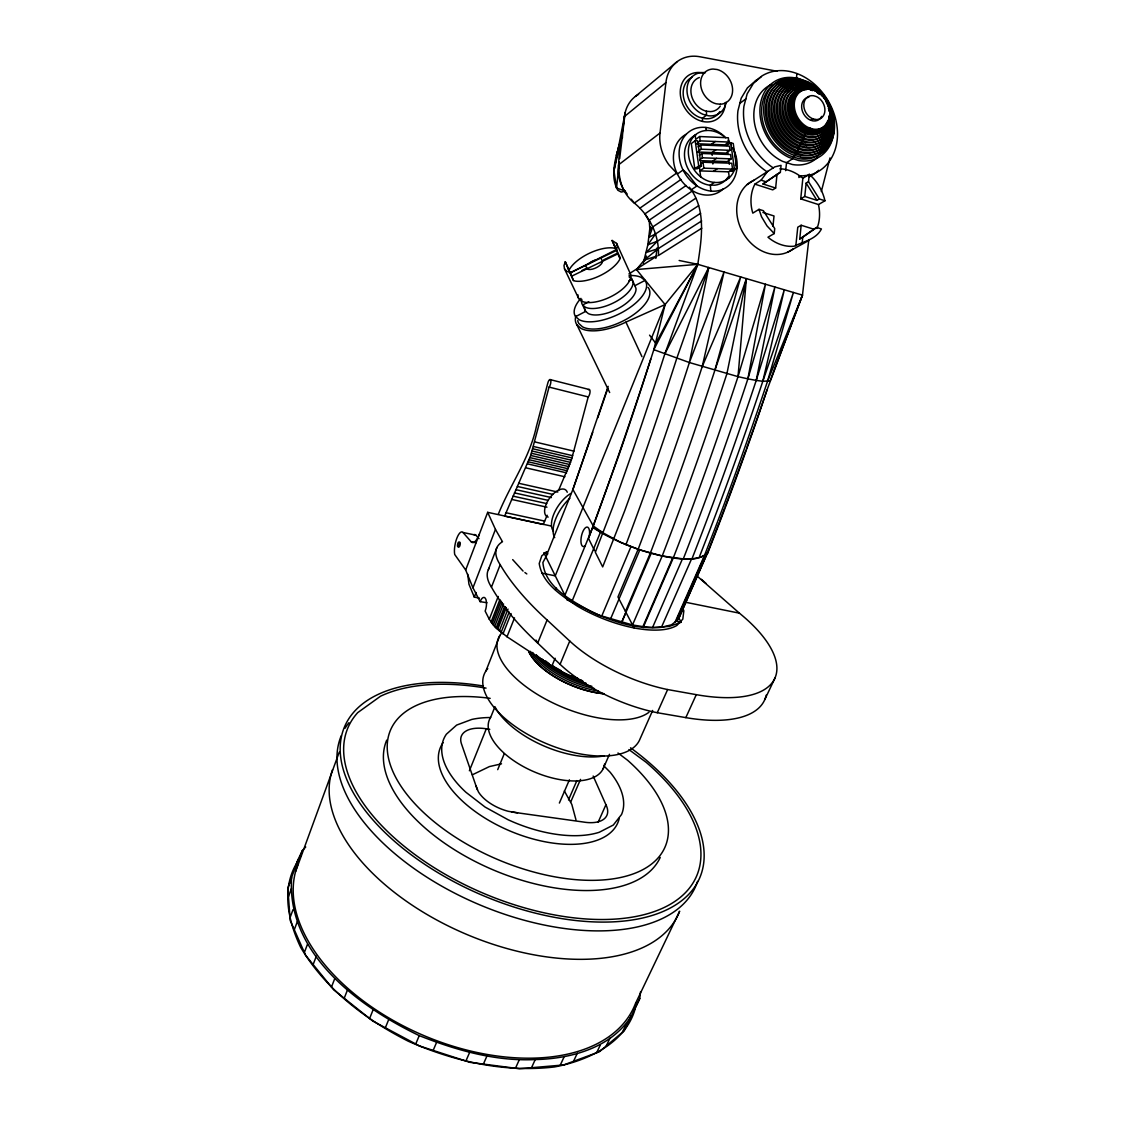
<?xml version="1.0" encoding="UTF-8"?>
<svg xmlns="http://www.w3.org/2000/svg" width="1125" height="1125" viewBox="0 0 1125 1125"><rect width="100%" height="100%" fill="white"/><g stroke="black" fill="none" stroke-linecap="round" stroke-linejoin="round"><path stroke-width="1.5" d="M627.792 1023.413L631.491 1015.692C611.747 1047.839 570.895 1058.808 535.233 1059.567C495.267 1061.466 456.089 1050.173 419.245 1035.633C358.214 1006.284 286.537 953.522 291.586 877.697L288.647 885.741M702.478 121.416L702.548 118.153L706.43 115.256L706.5 111.22M650.053 226.491L647.859 244.772L643.303 263.18M643.092 627.638L673.27 557.972A1084.303 282.558 -74.8 0 0 738.014 376.636L746.381 278.62L714.811 370.448A1089.084 275.203 -74.8 0 1 650.363 553.078L625.458 611.438L634.148 627.961M813.6 229.148L801.169 225.253L799.748 238.936L816.623 227.447L821.433 228.966C815.892 239.625 803.77 241.312 794.152 246.22A40.331 32.541 62.4 0 1 767.953 237.206L774.225 233.564L774.731 228.558L763.383 210.713L759.009 209.334L752.808 213.131C749.925 203.709 750.291 192.98 754.889 184.148L772.72 189.872L775.645 188.044L777.009 174.403L780.37 172.266L781.059 165.361L774.872 166.838L747.169 184.542M772.973 226.322L774.014 215.972L762.891 212.47M802.238 242.227L802.758 237.248L816.623 227.447M824.948 200.77L819.323 198.956L808.495 181.673L809.255 174.347L802.856 178.284L800.719 198.858L818.466 204.553L824.948 200.77A40.584 32.667 62.5 0 0 809.255 174.347M795.825 245.784L797.766 227.194L801.169 225.253M800.719 198.858L804.769 196.439L806.147 183.108L808.495 181.673M619.2 145.266C615.178 159.455 610.017 176.47 617.766 190.195L621.211 192.052L625.444 191.18L616.542 188.002L619.298 162.084M619.678 158.639L625.177 112.486A38.672 31.627 57 0 1 638.592 94.345M804.628 81.352L805.275 84.164L806.33 83.419L806.133 85.05L807.202 84.305L806.977 86.217L808.031 85.472L807.834 87.23L808.889 86.484L808.692 88.242L809.761 87.497L809.55 89.255L810.506 89.522M810.422 90.239L810.619 88.509L809.55 89.255M811.575 90.253L812.784 89.747A23.203 18.239 60.6 0 1 816.497 91.617M746.522 448.495A1186.411 306.914 -74.5 0 0 766.997 390.038L802.477 295.13L808.748 240.216M655.833 258.427L657.042 247.978M785.63 170.662L786.572 162.647L792.816 158.639L793.012 156.839L795.122 155.489L805.444 133.805L810.07 128.095M796.205 79.805L796.936 73.561M691.172 189.872L696.966 185.934L688.106 174.473L683.17 169.917L677.447 173.967L668.855 164.756A40.219 32.752 58.5 0 1 660.009 133.031L665.916 82.589A40.57 32.611 57.5 0 1 699.877 56.756L777.234 71.283M636.103 1006.172L639.759 998.55L640.575 991.659M636.525 1002.712C630.014 1041.131 589.345 1060.481 554.47 1066.95C504.239 1072.87 454.177 1061.438 408.291 1041.23C365.287 1019.362 325.631 989.381 300.67 947.362C287.691 920.208 280.519 886.486 298.758 859.95M701.761 228.206L658.448 255.516C659.334 235.491 649.8 215.663 634.345 203.077C608.498 182.194 621.9 144.042 624.431 116.564L625.177 112.486L613.941 170.831L616.542 188.002M608.175 386.353L572.892 489.487L593.283 525.994L602.873 532.744L620.198 542.166L639.83 549.886L662.189 556.003L683.297 558.914A1079.198 285.23 -74.7 0 0 747.886 378.858L765.45 284.231L738.014 376.636L689.386 362.545L653.822 349.664L665.086 304.566L697.795 264.319C701.606 238.795 706.598 209.334 689.358 187.2M691.973 558.83A1072.505 287.1 -74.7 0 0 756.225 380.419L774.9 287.016L747.886 378.858L738.014 376.636M708.75 267.539L676.8 358.256A1083.037 261.141 -75 0 1 624.628 510.961L602.677 566.902L595.35 552.263L613.28 505.702A1077.609 256.247 -75 0 0 664.819 353.925L708.75 267.539L689.386 362.545L724.036 272.039L702.183 366.652A1088.606 270.745 -74.9 0 1 638.156 549.253L617.962 596.953L625.458 611.438M746.381 278.62L726.877 373.809A1087.636 279.183 -74.8 0 1 662.189 556.003L632.517 624.966L599.175 615.234L567.07 599.738L543.994 553.036L547.031 551.855L541.8 555.792L539.212 563.527C542.334 583.523 561.361 595.35 576.802 605.812A77.47 31.12 22.8 0 0 676.898 625.43L682.819 619.13L683.831 610.833L682.552 607.598M613.941 170.831L622.252 134.452L622.448 137.883M699.075 557.719L709.819 530.002A1065.487 288.281 -74.6 0 0 762.806 381.277L784.308 289.786L756.225 380.419L747.886 378.858M821.334 191.503L830.025 157.908M547.172 515.236L543.248 524.433L504.591 516.108L530.719 455.456L549.056 387.084A4.078 1.434 -76.1 0 0 550.73 380.292A4.078 1.434 -76.1 0 0 547.819 383.006L536.33 426.741C529.58 458.198 510.342 484.523 498.445 513.914M558.52 490.528L571.331 460.181L588.206 396.928A4.036 1.505 -76 0 0 590.048 391.753A4.036 1.505 -76 0 0 588.445 389.77M714.811 370.448L740.7 276.947L702.183 366.652M622.252 134.452L616.373 155.405L618.033 150.623M577.983 294.863A28.673 12.628 -25.5 0 0 606.909 298.491A28.673 12.628 -25.5 0 0 630.07 273.066L616.613 243.422L612.112 240.455L620.002 258.877A28.912 12.403 -25.6 0 1 600.328 275.527A28.912 12.403 -25.6 0 1 574.706 280.997L573.455 280.533L565.284 261.717L563.991 265.613L564.511 268.889L578.545 298.209M616.514 249.469L617.33 246.642L616.613 243.422M678.923 618.286L708.188 551.011A1186.411 306.914 -74.5 0 0 719.072 522.788M661.598 627.328L671.47 624.797L675.141 621.984L704.419 555.652L714.966 528.497A1056.811 288.52 -74.6 0 0 767.475 381.417L793.42 292.472L762.806 381.277L756.225 380.419M680.625 612L678.375 619.439L675.141 621.984M762.806 381.277L770.133 380.855L802.477 295.13L697.795 264.319L653.822 349.664L643.767 381.009A1070.691 251.508 -75.1 0 1 618.427 456.483L588.544 538.509L594.591 550.73M766.997 390.038L759.923 411.103A1046.475 287.803 -74.6 0 1 718.2 526.177L707.948 552.544L705.403 554.569L676.083 621.211L681.244 622.238L678.783 618.061L708.314 551.194M607.795 388.406L597.769 417.713M592.762 432.239L572.892 489.487L545.906 556.903M305.733 847.013L302.372 850.514L298.041 859.627L287.831 888.019L290.194 920.461L305.634 955.322L333.745 989.859L372.741 1021.036L419.498 1045.983L469.884 1062.338L519.384 1068.75L563.695 1064.953L599.414 1051.748L624.234 1030.767L639.759 998.55M695.756 198.239L652.781 226.898L649.069 237.234L655.523 233.972L698.639 205.65M295.144 867.572L298.041 859.627M297.787 860.189L299.475 858.417L302.372 850.514M295.58 871.566L339.272 752.119M288.45 896.639L291.417 888.539M664.819 353.925L697.795 264.319L679.148 260.48M289.997 917.803L293.02 909.633M294.3 929.742L297.352 921.53M304.383 952.481L307.505 944.198M313.144 964.547L316.308 956.236M486.97 602.733L480.15 601.664L472.964 587.812L465.68 570.009L487.673 512.339L550.969 525.966M472.964 587.812L495.45 529.383L487.673 512.339M479.433 598.106L474.3 597.122L476.086 592.509M488.362 569.63L496.913 547.523M331.467 987.047L334.716 978.708M766.195 695.152A131.948 55.758 23.7 0 1 685.828 717.623L657.267 712.716A99.352 42.933 23.6 0 1 560.081 664.312L537.694 643.078A273.178 108.127 24.7 0 1 491.456 587.137L500.203 564.694A67.908 27.492 22 0 1 502.495 541.744L495.45 529.383M555.117 658.252L551.855 666.141L506.995 636.764L494.62 626.583L489.277 619.256L498.22 596.461M491.034 622.153L499.908 599.541M344.222 998.227L347.498 989.873M492.103 623.616L501.005 600.989M493.298 625.106L502.214 602.466M494.62 626.583L503.564 603.928M496.069 628.073L504.38 607.022M496.744 628.72L505.42 606.769M644.569 260.93L646.495 256.036M485.916 670.992L499.936 635.372M497.63 629.564L506.306 607.598M499.303 631.041L507.994 609.061M501.075 632.503L509.175 612.084M502.959 633.952L511.073 613.533M506.995 636.764L514.519 617.906M494.592 707.611L490.697 717.286A61.931 30.516 23 0 0 535.739 772.495A61.931 30.516 23 0 0 604.533 764.086M369.591 1018.519L372.966 1010.152M469.392 770.78L486.309 728.789L489.755 729.337M701.663 220.936L658.392 248.555L644.245 260.142L636.455 269.55L665.086 304.566L555.258 575.845L541.645 573.089M767.475 381.417L802.477 295.13M500.203 564.694A274.669 105.37 24.6 0 0 547.087 620.002L537.694 643.078L536.034 640.083M385.355 1027.772L388.772 1019.405M564.891 595.336L593.283 525.994A1212.483 267.806 -75 0 0 614.377 467.002L619.622 451.941A1212.483 267.806 -75 0 0 650.728 359.17M497.714 769.655L504.253 753.736M600.834 531.295L572.231 600.75L567.07 599.738M560.081 664.312L569.742 641.053L547.087 620.002M415.744 1043.972L419.245 1035.633M625.894 612.295L621.633 622.477L651.178 553.317M754.889 184.148L761.091 180.169L767.602 171.352M601.706 616.134L630.956 546.694M610.453 619.228L639.83 549.886M433.167 1050.413L436.711 1042.087M559.378 803.053L569.405 779.822M632.517 624.966L642.909 626.611L672.666 557.916C684.45 559.477 698.498 561.445 707.948 552.459M568.519 799.903L576.872 780.623M570.741 801.928L580.514 779.386M642.909 626.611L652.598 627.398L682.411 558.998M465.877 1061.044L469.491 1052.747M691.425 559.237L661.416 627.342C637.073 629.817 613.069 621.562 591.145 611.691C571.837 600.483 544.964 587.559 542.897 562.5L546.567 555.652M603.155 768.698L609.469 754.312M483.384 1064.095L487.027 1055.841M598.092 822.333L605.925 804.727L593.17 776.039M652.655 710.452L639.914 739.223A84.361 40.064 22.8 0 1 540.548 741.023A84.361 40.064 22.8 0 1 487.758 668.573M657.267 712.716L667.631 689.555L696.291 694.659A132.708 54.366 23.7 0 0 739.406 613.167L697.57 576.436M515.461 1068.244L519.159 1060.059M685.828 717.623L696.291 694.659M531.52 1067.709L535.233 1059.567M480.15 601.664L480.952 599.92A9.127 3.642 -80.9 0 1 485.887 599.372A9.127 3.642 -80.9 0 1 485.156 611.114L489.277 619.256M560.208 1065.248L563.962 1057.191M573.525 1061.325L577.266 1053.309M299.475 858.417L300.698 855.844M596.616 1052.789L600.37 1044.872M764.761 699.623L775.083 677.855M606.248 1045.969L609.989 1038.108M622.294 1032.412L626.02 1024.636M700.411 557.198L704.419 555.652L705.727 554.034M655.523 233.972L647.859 244.772L657.408 241.228L700.622 213.258M555.188 589.57L556.523 588.122M652.781 226.898L649.87 229.95L649.223 220.162L692.044 191.152M657.408 241.228L646.242 252.45L658.392 248.555M756.169 80.297L747.422 87.862L741.192 98.227L737.958 110.658A55.125 43.777 60.4 0 0 767.137 171.844M705.22 555.005L707.892 552.684M635.442 96.384L677.236 61.608M624.431 116.564L665.916 82.589M627.202 194.048L623.109 188.887A38.334 31.739 57.9 0 1 618.539 164.869L660.009 133.031M755.339 81.014L761.344 76.528M739.87 103.331L745.819 98.958M696.277 143.705L724.908 144.872L728.902 142.059L728.311 137.77L699.609 136.533L695.7 139.388L695.123 135.07C703.28 127.828 715.809 129.741 723.755 136.308M695.194 140.723L691.298 143.564L694.786 168.75L697.275 168.806L701.184 166.078L697.683 140.808L695.194 140.723L698.695 166.008L694.786 168.75M697.57 142.762L700.186 140.864L728.902 142.059M698.119 146.869L700.734 144.998L729.45 146.152L730.013 150.314L726.019 153.084L697.373 151.988M698.681 151.059L701.283 149.189L730.013 150.314M711.352 144.309L715.289 141.497M699.244 155.32L701.859 153.464L730.575 154.547L731.166 158.864L727.158 161.606L700.087 160.636M676.561 173.138L634.345 203.077L631.28 199.209M699.82 159.652L702.436 157.809L731.166 158.864M715.936 149.766L711.984 152.55L712.195 155.377M726.736 145.463L730.73 142.664L733.261 143.508L736.72 168.539L732.698 171.225L730.266 171.155L734.287 168.455L736.72 168.539M700.411 164.067L703.027 162.239L731.756 163.252L732.544 169.144L728.536 171.844L699.891 170.902L703.814 168.173L732.544 169.144M639.928 208.139L680.948 179.48M811.392 90.408L812.461 89.662M812.348 90.619L814.388 90.098M716.597 158.33L712.631 161.086L712.856 164.011M686.123 185.512L644.906 213.877L649.477 221.723M713.419 171.352L717.398 168.637M775.645 188.044L763.003 183.98L777.009 174.403M763.003 183.98L780.37 172.266M472.359 774.802L489.389 766.589L501.511 763.819M734.794 168.75A27.464 22.331 59.2 0 1 729.323 177.708C721.28 185.105 708.694 183.347 700.678 176.822A27.464 22.331 59.2 0 1 695.123 135.07M714.277 182.433L710.339 185.077L710.803 191.095C696.53 189.281 685.195 177.834 680.808 164.531A33.469 27.253 59.2 0 1 690.989 130.5A33.469 27.253 59.2 0 1 725.766 137.77M810.956 120.305L813.108 118.856M628.903 273.938L657.112 255.952L644.245 260.142M798.834 177.511L801.338 175.964M804.769 196.439L816.947 200.348L819.323 198.956M799.748 238.936L802.758 237.248M787.711 252.169L808.861 240.469M628.861 280.856L631.955 279.239L634.894 285.694L645.005 280.42L641.067 277.355A39.263 17.564 -25.5 0 0 629.086 275.555M575.663 316.617L585.675 311.386L582.623 304.988A27.942 12.403 -25.5 0 1 581.836 299.377M571.05 493.397L569.883 494.016A24.736 12.291 -54.8 0 0 554.217 513.183A24.736 12.291 -54.8 0 0 553.486 531.281M588.825 301.767L582.623 304.988L585.239 307.139A27.942 12.403 -25.5 0 0 614.784 302.231A27.942 12.403 -25.5 0 0 633.052 282.052L631.87 279.028A27.942 12.403 -25.5 0 0 629.03 276.905M582.061 270.45L586.589 268.242M603.773 259.833L616.359 253.702M600.933 257.977L616.767 250.327L616.416 249.609L570.122 272.869L600.933 257.977L602.466 261.281A8.747 3.755 -25.6 0 1 596.728 267.469A8.747 3.755 -25.6 0 1 587.531 269.142L585.478 265.458M614.152 244.631L618.286 253.645L571.697 276.159L567.562 267.398M681.244 622.238L669.206 626.442L652.598 627.398M575.831 315.928A44.142 19.913 -25.4 0 0 576.942 324.9L581.02 328.416A44.142 19.913 -25.4 0 0 625.922 322.102L665.086 304.566M693.394 558.605L697.655 557.944M798.834 176.217L807.778 175.331M636.455 269.55L697.795 264.319L655.833 343.336L649.561 335.152M683.297 558.914L690.244 558.844M698.695 166.008L701.184 166.078M517.514 812.827L508.387 811.322A32.667 17.17 22.6 0 1 478.392 791.831L476.002 785.869M511.537 811.983L583.467 822.037A34.073 17.536 24.1 0 0 605.925 804.727M672.666 557.916C648.253 554.034 624.727 545.428 603 533.714M685.111 602.156L739.406 613.167M543.994 553.036L547.875 553.837M465.68 570.009L454.711 554.484A13.162 4.289 -78.3 0 1 456.764 538.439A13.162 4.289 -78.3 0 1 462.994 532.491L471.192 541.786L476.072 542.798M462.994 532.491L475.833 535.163L478.969 538.664M505.955 512.719L544.641 521.086M511.566 499.402L546.975 507.192M514.448 492.891L548.227 500.386M513 496.139L546.75 503.592M517.388 486.478L552.909 494.423M515.911 489.67L551.405 497.573M518.892 483.314L557.817 492.061M525.839 467.831L564.905 476.775M529.172 459.745L568.28 468.788M528.356 461.827L567.464 470.855M527.541 463.88L566.634 472.866M531.464 453.262L570.6 462.389M530.719 455.456L569.855 464.555M529.945 457.622L569.081 466.692M532.87 448.791L572.034 457.959M532.181 451.041L571.331 460.181M534.797 441.914L573.975 451.153M533.545 446.512L572.709 455.709M811.491 89.494L806.386 88.284A24.188 19.027 60.6 0 0 788.513 106.538A24.188 19.027 60.6 0 0 806.316 133.059L811.645 134.255A24.188 19.027 60.6 0 0 829.28 115.917M810.872 89.283L807.694 88.495A23.203 18.239 60.6 0 0 790.425 105.848A23.203 18.239 60.6 0 0 807.356 131.386L812.475 132.581A23.203 18.239 60.6 0 0 829.519 115.158M549.056 387.084L588.206 396.928M549.928 379.547L589.022 389.461M761.091 180.169L766.322 181.87M805.711 81.366L796.148 78.061A43.847 34.65 60.5 0 0 760.078 106.889A43.847 34.65 60.5 0 0 788.92 157.387L798.623 160.509A43.847 34.65 60.5 0 0 834.061 127.786M569.517 272.292L566.817 271.322L564.511 268.889M597.15 529.861L603.197 533.208M592.959 527.723L601.566 532.856M628.931 749.587L646.031 762.202A189.45 99.323 23 0 1 665.241 906.975A189.45 99.323 23 0 1 433.294 867.108A189.45 99.323 23 0 1 357.722 712.631L380.545 696.206A189.45 99.323 23 0 1 486.056 688.12M524.883 572.498L526.809 573.919M617.977 753.005L627.553 760.219A149.203 77.217 23 0 1 608.639 879.427A149.203 77.217 23 0 1 400.697 785.77A149.203 77.217 23 0 1 490.177 698.344M647.972 287.438L648.267 287.663A39.15 17.663 -25.5 0 1 628.298 318.108A39.15 17.663 -25.5 0 1 582.483 326.812L578.841 323.522A39.15 17.663 -25.5 0 1 577.744 320.639M701.409 579.333L706.008 583.411M523.055 571.064L512.677 559.617M604.083 766.097L610.087 772.172A96.581 49.402 23 0 1 621.52 814.528L613.294 825.047L599.245 832.275A96.581 49.402 23 0 1 508.036 819.717L485.142 807.103L465.919 792.267A96.581 49.402 23 0 1 446.4 734.189L456.652 725.077L471.741 719.452A96.581 49.402 23 0 1 490.57 717.525M774.225 233.564L767.039 225.942L761.527 216.773L759.009 209.334M806.147 183.108L816.947 200.348M564.342 790.945L571.837 804.473L575.958 819.773M618.286 253.645L620.311 257.794M576.942 324.9L609.68 392.541M565.284 261.717L573.455 280.533M625.922 322.102L641.967 356.695M612.112 240.455L615.881 248.723L613.842 248.062A28.912 12.403 -25.6 0 0 569.18 269.887M474.3 597.122L468.956 584.241L467.705 574.172M634.809 285.483L635.991 288.52A27.872 12.473 -25.5 0 1 617.794 308.728A27.872 12.473 -25.5 0 1 588.291 313.566L585.591 311.316A27.872 12.473 -25.5 0 1 584.578 308.194M477.352 789.778L461.419 743.709A35.016 17.733 22 0 1 486.309 728.789M618.539 164.869L619.397 168.159M730.73 142.664L734.287 168.455M727.439 150.609L727.903 154.027M728.62 159.173L729.323 164.306M728.536 171.844L729.323 177.708M699.609 136.533L700.186 140.864M700.734 144.998L701.283 149.189M701.859 153.464L702.436 157.809M703.027 162.239L703.814 168.173M699.3 166.472L700.678 176.822M705.923 127.477L706.148 130.458M619.27 818.269A96.356 49.767 23 0 1 509.02 830.587A96.356 49.767 23 0 1 443.067 742.683M660.22 857.433A148.795 77.864 23 0 1 492.272 869.498A148.795 77.864 23 0 1 386.733 740.109M332.536 769.711A187.467 102.459 23 0 0 470.939 936.183A187.467 102.459 23 0 0 679.641 911.18L635.273 1003.95A182.545 109.87 23.1 0 1 427.148 1036.941A182.545 109.87 23.1 0 1 297.675 865.083M697.542 881.367A192.544 101.911 23 0 1 483.3 906.328A192.544 101.911 23 0 1 341.255 735.708M345.08 728.227A192.544 101.911 23 0 1 348.919 722.728M630.562 747.816A192.994 101.208 23 0 1 638.466 918.886A192.994 101.208 23 0 1 358.594 801.338A192.994 101.208 23 0 1 483.427 686.025M582.736 680.906A76.303 33.258 22.9 0 1 536.456 655.228M604.209 693.759A57.516 25.805 22.8 0 1 528.933 651.881M745.931 450.141A1186.411 306.914 -74.5 0 1 725.077 506.911M724.486 508.5A1186.411 306.914 -74.5 0 1 719.677 521.212M554.709 537.652A29.728 14.681 -54.8 0 1 569.883 498.262M585.169 545.808A9.928 3.881 -77.9 0 1 580.95 539.803A9.928 3.881 -77.9 0 1 586.083 527.316A9.928 3.881 -77.9 0 1 589.43 535.458M491.456 587.137A67.528 28.209 22 0 1 489.347 567.928M689.386 362.545A1086.202 265.964 -74.9 0 1 625.95 544.655M667.631 689.555A99.942 41.864 23.6 0 1 569.742 641.053M479.348 534.164A16.762 5.583 -78 0 1 471.192 541.786M645.005 280.42A39.263 17.564 -25.5 0 1 624.923 310.809A39.263 17.564 -25.5 0 1 579.038 319.641L575.395 316.378A39.263 17.564 -25.5 0 1 580.922 298.364M459.267 542.672A2.419 0.788 -78.2 0 1 460.266 543.291A2.419 0.788 -78.2 0 1 459.45 546.595A2.419 0.788 -78.2 0 1 458.452 545.962M581.822 680.892A72.633 31.725 22.9 0 1 541.308 659.095M582.328 680.808A59.864 26.325 22.9 0 1 551.953 665.663M549.253 663.764A59.864 26.325 22.9 0 1 545.484 660.867M586.181 683.283A58.838 25.931 22.9 0 1 541.744 658.955M591.947 686.334A58.106 25.65 22.9 0 1 536.302 655.045M594.352 688.528A57.656 25.523 22.9 0 1 532.688 652.444M598.261 691.073A57.53 25.523 22.9 0 1 530.395 651.347M604.336 693.759A57.727 25.664 22.9 0 1 528.82 651.642M578.025 678.516A70.045 30.614 22.9 0 1 571.655 675.844M560.855 670.542A70.045 30.614 22.9 0 1 556.453 668.067M555.033 667.223A70.045 30.614 22.9 0 1 551.967 665.339M648.97 712.266A85.177 38.686 22.8 0 1 545.878 699.314A85.177 38.686 22.8 0 1 501.75 633.052M817.959 157.036A43.58 34.523 60.5 0 1 792.352 164.503L782.705 161.409A43.58 34.523 60.5 0 1 754.312 121.922A43.58 34.523 60.5 0 1 771.609 84.333M603.97 755.916A71.353 34.242 22.8 0 1 494.873 706.613M818.648 170.297A55.125 43.777 60.4 0 1 809.297 176.794M773.255 167.892A55.462 43.931 60.5 0 1 743.906 106.327L747.155 93.825L753.398 83.419L762.173 75.811A55.462 43.931 60.5 0 1 831.052 106.284A55.462 43.931 60.5 0 1 809.395 175.177M819.492 90.717A51.37 40.669 60.5 0 1 821.363 92.883M826.397 99.9A51.37 40.669 60.5 0 1 827.859 102.389M828.548 103.655A51.37 40.669 60.5 0 1 830.461 107.55M723.502 188.691A33.258 27.155 59.1 0 1 697.373 193.177C686.714 188.789 678.741 179.452 675.112 168.609A33.258 27.155 59.1 0 1 686.025 134.325M793.462 248.653A39.755 32.245 62.3 0 1 742.992 232.748A39.755 32.245 62.3 0 1 754.355 180.07M725.4 102.516A26.114 20.995 57.6 0 1 702.323 121.387A26.114 20.995 57.6 0 1 680.259 91.786A26.114 20.995 57.6 0 1 703.462 73.083M719.831 111.614A22.781 18.323 57.6 0 1 704.405 118.659L699.244 117.267A22.781 18.323 57.6 0 1 683.564 97.355A22.781 18.323 57.6 0 1 691.903 77.259M726.159 102.333A22.88 18.366 57.7 0 1 708.286 115.762L703.125 114.356A22.88 18.366 57.7 0 1 687.009 88.734A22.88 18.366 57.7 0 1 705.417 72.717M473.906 534.698A13.12 4.373 -78.3 0 1 475.833 535.163M728.198 176.963A27.352 22.275 59.2 0 1 714.867 185.203L708.75 185.034A27.352 22.275 59.2 0 1 685.392 161.803A27.352 22.275 59.2 0 1 696.15 134.733M728.705 141.3A27.464 22.331 59.2 0 1 731.152 144.802M733.134 148.584A27.464 22.331 59.2 0 1 735.539 165.656M732.797 147.572A33.469 27.253 59.2 0 1 710.803 191.095M728.044 140.33A33.469 27.253 59.2 0 1 730.139 143.114M829.716 115.706A22.219 17.466 60.7 0 1 809.663 130.148L804.867 127.941A22.219 17.466 60.7 0 1 792.759 101.236A22.219 17.466 60.7 0 1 812.644 89.508L817.411 91.758A22.219 17.466 60.7 0 1 829.463 110.264M827.03 122.977A22.205 17.452 60.6 0 1 808.58 130.866L803.784 128.644A22.205 17.452 60.6 0 1 791.311 107.269A22.205 17.452 60.6 0 1 802.055 89.944M825.989 148.177A41.85 33.075 60.5 0 1 798.567 158.625L789.314 155.644A41.85 33.075 60.5 0 1 761.681 113.541A41.85 33.075 60.5 0 1 785.334 79.664M829.392 138.445A37.983 29.981 60.6 0 1 774.886 133.102A37.983 29.981 60.6 0 1 794.461 80.845M828.127 135.661A34.059 26.859 60.6 0 1 805.683 147.952L798.159 146.109A34.059 26.859 60.6 0 1 773.648 109.941A34.059 26.859 60.6 0 1 796.627 83.138M831.122 123.638A34.059 26.859 60.6 0 1 830.827 126.858M830.222 129.952A34.059 26.859 60.6 0 1 828.759 134.311M825.919 126.478A24.159 19.012 60.6 0 1 810.577 134.958L805.247 133.763A24.159 19.012 60.6 0 1 787.753 111.248A24.159 19.012 60.6 0 1 798.567 89.775M800.184 89.325A24.159 19.012 60.6 0 1 805.331 89.03M831.544 135.591A39.952 31.542 60.6 0 1 799.917 155.25L791.114 152.213A39.952 31.542 60.6 0 1 765.38 110.616A39.952 31.542 60.6 0 1 790.312 79.763M795.516 79.861A39.952 31.542 60.6 0 1 799.031 80.438M830.377 132.877A36.028 28.42 60.6 0 1 801.816 150.089L793.884 147.277A36.028 28.42 60.6 0 1 770.878 109.659A36.028 28.42 60.6 0 1 793.491 82.041M796.598 82.027A36.028 28.42 60.6 0 1 801.352 82.702M829.139 130.331A32.091 25.284 60.6 0 1 804.628 145.083L797.555 142.777A32.091 25.284 60.6 0 1 776.517 105.848A32.091 25.284 60.6 0 1 802.758 84.769M807.033 82.041A43.847 34.65 60.5 0 1 809.663 83.573M812.222 85.289A43.847 34.65 60.5 0 1 822.445 95.161M829.856 107.634A43.847 34.65 60.5 0 1 832.444 115.228M827.916 120.262A21.206 16.664 60.7 0 1 811.266 129.628L806.611 127.941A21.206 16.664 60.7 0 1 793.195 105.778A21.206 16.664 60.7 0 1 806.442 89.62M828.534 108A23.203 18.239 60.6 0 1 829.181 110.883M826.917 123.75A23.189 18.239 60.6 0 1 811.406 133.284L806.288 132.103A23.189 18.239 60.6 0 1 789.511 109.434A23.189 18.239 60.6 0 1 801.689 89.494M803.292 89.241A23.189 18.239 60.6 0 1 806.625 89.241M827.859 124.58A26.156 20.588 60.6 0 1 808.987 137.503L803.222 135.998A26.156 20.588 60.6 0 1 784.702 106.805A26.156 20.588 60.6 0 1 804.769 87.947M828.773 116.944A26.156 20.588 60.6 0 1 828.689 120.108M829.772 114.637A26.184 20.602 60.6 0 1 810.056 136.814L804.291 135.309A26.184 20.602 60.6 0 1 785.742 106.073A26.184 20.602 60.6 0 1 805.837 87.202L811.575 88.777A26.184 20.602 60.6 0 1 819.577 94.022M828.478 108.169A26.184 20.602 60.6 0 1 829.308 111.389M816.806 92.278A24.188 19.027 60.6 0 1 819.183 94.134M828.155 105.539A30.15 23.737 60.6 0 1 804.783 141.37L798.202 138.656A30.15 23.737 60.6 0 1 780.567 102.909A30.15 23.737 60.6 0 1 806.836 85.612L813.347 88.397A30.15 23.737 60.6 0 1 822.487 96.23M828.155 126.928A28.139 22.163 60.6 0 1 804.22 139.331L798.117 136.617A28.139 22.163 60.6 0 1 781.959 109.688A28.139 22.163 60.6 0 1 795.347 87.427M796.753 87.061A28.139 22.163 60.6 0 1 801.225 86.625M828.323 129.544A30.108 23.723 60.6 0 1 803.714 142.073L797.147 139.359A30.108 23.723 60.6 0 1 779.259 110.897A30.108 23.723 60.6 0 1 792.942 86.513M795.994 85.739A30.108 23.723 60.6 0 1 799.186 85.458M800.817 85.5A30.108 23.723 60.6 0 1 804.136 85.95M828.548 107.367A28.167 22.163 60.6 0 1 805.289 138.628L799.172 135.928A28.167 22.163 60.6 0 1 783.422 102.206A28.167 22.163 60.6 0 1 808.453 86.892L814.5 89.662A28.167 22.163 60.6 0 1 820.027 93.98M826.144 102.052A28.167 22.163 60.6 0 1 828.042 106.017M821.672 116.395A12.544 9.844 60.7 0 1 812.925 120.895L810.169 120.066A12.544 9.844 60.7 0 1 801.661 107.381A12.544 9.844 60.7 0 1 808.847 97.186M779.906 168.806A40.331 32.541 62.4 0 1 802.856 178.284M818.466 204.553A40.331 32.541 62.4 0 1 816.933 228.516M720.295 106.087A18.394 14.766 57.7 0 1 710.466 111.628L706.331 111.206A18.394 14.766 57.7 0 1 691.312 94.781A18.394 14.766 57.7 0 1 699.342 77.513M588.544 263.827A8.747 3.755 -25.6 0 1 596.236 259.777M548.184 517.092A16.284 8.227 -54.8 0 1 550.181 497.334A16.284 8.227 -54.8 0 1 567.253 492.244M720.337 104.231L716.175 103.795A18.577 14.864 57.8 0 1 700.678 84.867A18.577 14.864 57.8 0 1 713.011 69.033L717.173 69.525A18.577 14.864 57.8 0 1 732.53 88.411A18.577 14.864 57.8 0 1 720.337 104.231M806.752 147.262L799.214 145.42A34.087 26.873 60.6 0 1 774.675 107.55A34.087 26.873 60.6 0 1 800.648 82.575L808.13 84.544A34.087 26.873 60.6 0 1 832.219 122.203A34.087 26.873 60.6 0 1 806.752 147.262M815.077 119.447L812.32 118.617A12.558 9.858 60.7 0 1 803.812 104.386A12.558 9.858 60.7 0 1 813.698 95.752L816.455 96.595A12.558 9.858 60.7 0 1 824.906 110.798A12.558 9.858 60.7 0 1 815.077 119.447M800.663 157.275L791.409 154.28A41.948 33.117 60.6 0 1 763.833 105.989A41.948 33.117 60.6 0 1 798.286 78.427L807.441 81.577A41.948 33.117 60.6 0 1 834.398 129.53A41.948 33.117 60.6 0 1 800.663 157.275M805.683 144.394L798.609 142.088A32.119 25.298 60.6 0 1 777.558 105.117A32.119 25.298 60.6 0 1 803.827 84.023L810.83 86.428A32.119 25.298 60.6 0 1 831.516 123.187A32.119 25.298 60.6 0 1 805.683 144.394M800.986 154.575L792.169 151.523A39.98 31.556 60.6 0 1 766.645 105.075A39.98 31.556 60.6 0 1 800.072 79.692L808.777 82.884A39.98 31.556 60.6 0 1 833.752 129.009A39.98 31.556 60.6 0 1 800.986 154.575M802.87 149.4L794.939 146.588A36.056 28.434 60.6 0 1 772.144 104.597A36.056 28.434 60.6 0 1 802.392 81.956L810.239 84.881A36.056 28.434 60.6 0 1 832.584 126.591A36.056 28.434 60.6 0 1 802.87 149.4M812.334 128.925L807.694 127.223A21.234 16.678 60.7 0 1 794.405 102.502A21.234 16.678 60.7 0 1 812.123 89.255L816.75 90.998A21.234 16.678 60.7 0 1 829.884 115.622A21.234 16.678 60.7 0 1 812.334 128.925M458.719 545.977A2.419 0.788 -78.2 0 0 458.972 542.095A2.419 0.788 -78.2 0 0 457.481 545.217A2.419 0.788 -78.2 0 0 458.719 545.977M769.373 105.089A38.025 29.995 60.6 0 0 814.092 151.805A38.025 29.995 60.6 0 0 820.378 92.123A38.025 29.995 60.6 0 0 769.373 105.089"/></g></svg>
